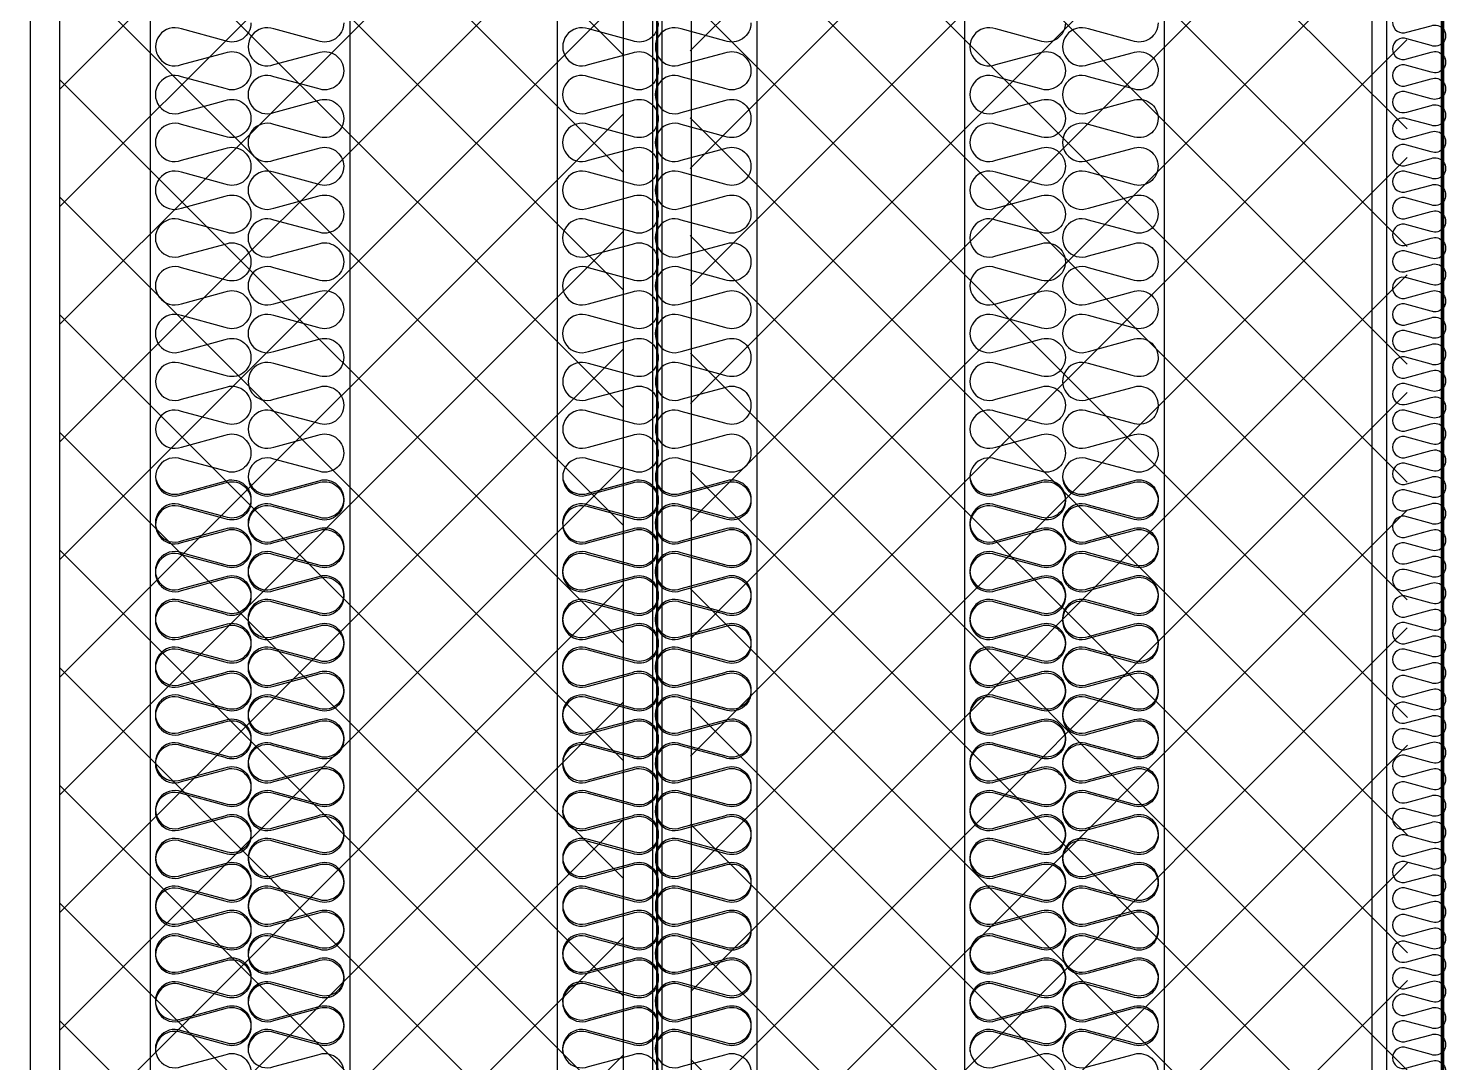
# Model space of a CAD drawing. Header units: millimetres. Extents: x 2911 to 32318, y 2586 to 23381.
# Drawn here: x 23446 to 24511, y 9945 to 10722 of the extents above; entities that cross this region are included whole.
import ezdxf

# ---------------------------------------------------------------- set-up
doc = ezdxf.new("R2010")
doc.units = ezdxf.units.MM
doc.layers.add('SMS', color=220, linetype='Continuous')

# ---------------------------------------------------------------- blocks, each defined once
blk = doc.blocks.new('2')
at = {"ltscale": 500}
h = blk.add_hatch(dxfattribs=at)
h.set_pattern_fill('ANSI37', color=251, scale=500)
h.set_pattern_definition([(45, (-5515.166, -3196.62), (-44.19417, 44.19417), []), (135, (-5515.166, -3196.62), (-44.19417, -44.19417), [])])
h.paths.add_polyline_path([(23944.1, 9414.2), (24482.7, 9414.2), (24481.1, 12269.9), (23942.5, 12269.9)])
h = blk.add_hatch(dxfattribs=at)
h.set_pattern_fill('ANSI37', color=251, scale=500)
h.set_pattern_definition([(45, (-5518.164, -3196.62), (-44.19417, 44.19417), []), (135, (-5518.164, -3196.62), (-44.19417, -44.19417), [])])
h.paths.add_polyline_path([(23892.9, 12247.2), (23469.5, 12247.2), (23469.5, 9414.2), (23892.9, 9414.2)])
at = {"color": 251, "ltscale": 500}
for p, q in [((23918.1, 12308.7), (23918.1, 9352.7)), ((23918.9, 12308.7), (23918.9, 9352.7)), ((23892.9, 12269.7), (23892.9, 9391.7)), ((23915, 12269.7), (23915, 9391.7)), ((23922.1, 12269.7), (23922.1, 9391.7)), ((23944.1, 12269.7), (23944.1, 9391.7)), ((23447.5, 12247.2), (23447.5, 9414.2)), ((23469.5, 12247.2), (23469.5, 9414.2)), ((24507.7, 12247.2), (24507.7, 9414.2))]:
    blk.add_line(p, q, dxfattribs=at)
at = {"color": 7}
for p, q in [((24466.5, 12311.7), (24466.5, 9391.7)), ((24508.5, 12311.7), (24508.5, 9311.7)), ((23537.5, 12269.9), (23537.5, 9391.7)), ((23687.5, 12269.9), (23687.5, 9391.7)), ((23843.5, 12269.9), (23843.5, 9391.7)), ((23993.5, 12269.9), (23993.5, 9391.7)), ((24149.5, 12269.9), (24149.5, 9391.7)), ((24299.5, 12269.9), (24299.5, 9391.7)), ((24455.5, 12269.9), (24455.5, 9391.7))]:
    blk.add_line(p, q, dxfattribs=at)
blk.add_line((24508.5, 12311.7), (24508.5, 9311.7))
at = {"ltscale": 500, "elevation": 0}
blk.add_lwpolyline([(21809.5, 12020.7), (24509.4, 12020.7), (24509.4, 9311.6), (21809.5, 9311.6)], close=True, dxfattribs=at)
at = {"layer": 'SMS', "color": 5}
for points in [[(24471.1, 10727, 0.524856), (24482, 10719.5), (24500.2, 10724.4, -1.449198), (24500.2, 10709.5), (24482, 10714.5, 0.524856), (24471.1, 10707, 0.524856), (24482, 10699.5), (24500.2, 10704.5, -1.449198), (24500.2, 10689.6), (24482, 10694.5, 0.524856), (24471.1, 10687.1, 0.524856), (24482, 10679.6), (24500.2, 10684.5, -1.449198), (24500.2, 10669.6), (24482, 10674.6, 0.524856), (24471.1, 10667.1, 0.524856), (24482, 10659.6), (24500.2, 10664.6, -1.449198), (24500.2, 10649.7), (24482, 10654.6, 0.524856), (24471.1, 10647.2, 0.524856), (24482, 10639.7), (24500.2, 10644.6, -1.449198), (24500.2, 10629.7), (24482, 10634.7, 0.524856), (24471.1, 10627.2, 0.524856), (24482, 10619.7), (24500.2, 10624.7, -1.449198), (24500.2, 10609.8), (24482, 10614.7, 0.524856), (24471.1, 10607.3, 0.524856), (24482, 10599.8), (24500.2, 10604.7, -1.449198), (24500.2, 10589.8), (24482, 10594.8, 0.524856), (24471.1, 10587.3, 0.524856), (24482, 10579.8), (24500.2, 10584.8, -1.449198), (24500.2, 10569.9), (24482, 10574.8, 0.524856), (24471.1, 10567.4, 0.524856), (24482, 10559.9), (24500.2, 10564.8, -1.449198), (24500.2, 10549.9), (24482, 10554.9, 0.524856), (24471.1, 10547.4, 0.524856), (24482, 10539.9), (24500.2, 10544.9, -1.449198), (24500.2, 10530), (24482, 10534.9, 0.524856), (24471.1, 10527.5, 0.524856), (24482, 10520), (24500.2, 10524.9, -1.449198), (24500.2, 10510), (24482, 10515, 0.524856), (24471.1, 10507.5, 0.417249), (24479.2, 10499.5)], [(23613.3, 10726.5, -0.524856), (23593.9, 10713.1), (23561, 10722, 1.449198), (23561, 10695.2), (23593.9, 10704.1, -0.524856), (23613.3, 10690.6, -0.524856), (23593.9, 10677.2), (23561, 10686.1, 1.449198), (23561, 10659.2), (23593.9, 10668.2, -0.524856), (23613.3, 10654.7, -0.524856), (23593.9, 10641.3), (23561, 10650.2, 1.449198), (23561, 10623.3), (23593.9, 10632.2, -0.524856), (23613.3, 10618.8, -0.524856), (23593.9, 10605.4), (23561, 10614.3, 1.449198), (23561, 10587.4), (23593.9, 10596.3, -0.524856), (23613.3, 10582.9, -0.524856), (23593.9, 10569.5), (23561, 10578.4, 1.449198), (23561, 10551.5), (23593.9, 10560.4, -0.524856), (23613.3, 10547, -0.524856), (23593.9, 10533.6), (23561, 10542.5, 1.449198), (23561, 10515.6), (23593.9, 10524.5, -0.524856), (23613.3, 10511.1, -0.524856), (23593.9, 10497.7), (23561, 10506.6, 1.449198), (23561, 10479.7), (23593.9, 10488.6, -0.524856), (23613.3, 10475.2, -0.524856), (23593.9, 10461.7), (23561, 10470.6, 1.449198), (23561, 10443.8), (23593.9, 10452.7, -0.524856), (23613.3, 10439.3, -0.524856), (23593.9, 10425.8), (23561, 10434.7, 1.449198), (23561, 10407.9), (23593.9, 10416.8, -0.524856), (23613.3, 10403.4, -0.524856), (23593.9, 10389.9), (23561, 10398.8, 1.449198), (23561, 10372), (23593.9, 10380.9, -0.524856), (23613.3, 10367.4, -0.524856), (23593.9, 10354), (23561, 10362.9, 1.449198), (23561, 10336.1), (23593.9, 10345, -0.524856), (23613.3, 10331.5, -0.524856), (23593.9, 10318.1), (23561, 10327, 1.449198), (23561, 10300.1), (23593.9, 10309.1, -0.524856), (23613.3, 10295.6, -0.524856), (23593.9, 10282.2), (23561, 10291.1, 1.449198), (23561, 10264.2), (23593.9, 10273.1, -0.524856), (23613.3, 10259.7, -0.524856), (23593.9, 10246.3), (23561, 10255.2, 1.449198), (23561, 10228.3), (23593.9, 10237.2, -0.524856), (23613.3, 10223.8, -0.524856), (23593.9, 10210.4), (23561, 10219.3, 1.449198), (23561, 10192.4), (23593.9, 10201.3, -0.524856), (23613.3, 10187.9, -0.524856), (23593.9, 10174.5), (23561, 10183.4, 1.449198), (23561, 10156.5), (23593.9, 10165.4, -0.524856), (23613.3, 10152, -0.524856), (23593.9, 10138.6), (23561, 10147.5, 1.449198), (23561, 10120.6), (23593.9, 10129.5, -0.524856), (23613.3, 10116.1, -0.524856), (23593.9, 10102.6), (23561, 10111.5, 1.449198), (23561, 10084.7), (23593.9, 10093.6, -0.524856), (23613.3, 10080.2, -0.524856), (23593.9, 10066.7), (23561, 10075.6, 1.449198), (23561, 10048.8), (23593.9, 10057.7, -0.524856), (23613.3, 10044.3, -0.524856), (23593.9, 10030.8), (23561, 10039.7, 1.449198), (23561, 10012.9), (23593.9, 10021.8, -0.524856), (23613.3, 10008.3, -0.524856), (23593.9, 9994.9), (23561, 10003.8, 0.440524), (23542.1, 9994.3, 0.440524)], [(23683, 10726.5, -0.524856), (23663.5, 10713.1), (23630.6, 10722, 1.449198), (23630.6, 10695.2), (23663.5, 10704.1, -0.524856), (23683, 10690.6, -0.524856), (23663.5, 10677.2), (23630.6, 10686.1, 1.449198), (23630.6, 10659.2), (23663.5, 10668.2, -0.524856), (23683, 10654.7, -0.524856), (23663.5, 10641.3), (23630.6, 10650.2, 1.449198), (23630.6, 10623.3), (23663.5, 10632.2, -0.524856), (23683, 10618.8, -0.524856), (23663.5, 10605.4), (23630.6, 10614.3, 1.449198), (23630.6, 10587.4), (23663.5, 10596.3, -0.524856), (23683, 10582.9, -0.524856), (23663.5, 10569.5), (23630.6, 10578.4, 1.449198), (23630.6, 10551.5), (23663.5, 10560.4, -0.524856), (23683, 10547, -0.524856), (23663.5, 10533.6), (23630.6, 10542.5, 1.449198), (23630.6, 10515.6), (23663.5, 10524.5, -0.524856), (23683, 10511.1, -0.524856), (23663.5, 10497.7), (23630.6, 10506.6, 1.449198), (23630.6, 10479.7), (23663.5, 10488.6, -0.524856), (23683, 10475.2, -0.524856), (23663.5, 10461.7), (23630.6, 10470.6, 1.449198), (23630.6, 10443.8), (23663.5, 10452.7, -0.524856), (23683, 10439.3, -0.524856), (23663.5, 10425.8), (23630.6, 10434.7, 1.449198), (23630.6, 10407.9), (23663.5, 10416.8, -0.524856), (23683, 10403.4, -0.524856), (23663.5, 10389.9), (23630.6, 10398.8, 1.449198), (23630.6, 10372), (23663.5, 10380.9, -0.524856), (23683, 10367.4, -0.524856), (23663.5, 10354), (23630.6, 10362.9, 1.449198), (23630.6, 10336.1), (23663.5, 10345, -0.524856), (23683, 10331.5, -0.524856), (23663.5, 10318.1), (23630.6, 10327, 1.449198), (23630.6, 10300.1), (23663.5, 10309.1, -0.524856), (23683, 10295.6, -0.524856), (23663.5, 10282.2), (23630.6, 10291.1, 1.449198), (23630.6, 10264.2), (23663.5, 10273.1, -0.524856), (23683, 10259.7, -0.524856), (23663.5, 10246.3), (23630.6, 10255.2, 1.449198), (23630.6, 10228.3), (23663.5, 10237.2, -0.524856), (23683, 10223.8, -0.524856), (23663.5, 10210.4), (23630.6, 10219.3, 1.449198), (23630.6, 10192.4), (23663.5, 10201.3, -0.524856), (23683, 10187.9, -0.524856), (23663.5, 10174.5), (23630.6, 10183.4, 1.449198), (23630.6, 10156.5), (23663.5, 10165.4, -0.524856), (23683, 10152, -0.524856), (23663.5, 10138.6), (23630.6, 10147.5, 1.449198), (23630.6, 10120.6), (23663.5, 10129.5, -0.524856), (23683, 10116.1, -0.524856), (23663.5, 10102.6), (23630.6, 10111.5, 1.449198), (23630.6, 10084.7), (23663.5, 10093.6, -0.524856), (23683, 10080.2, -0.524856), (23663.5, 10066.7), (23630.6, 10075.6, 1.449198), (23630.6, 10048.8), (23663.5, 10057.7, -0.524856), (23683, 10044.3, -0.524856), (23663.5, 10030.8), (23630.6, 10039.7, 1.449198), (23630.6, 10012.9), (23663.5, 10021.8, -0.524856), (23683, 10008.3, -0.524856), (23663.5, 9994.9), (23630.6, 10003.8, 0.440524), (23611.7, 9994.3, 0.440524)], [(23919.3, 10726.5, -0.524856), (23899.9, 10713.1), (23867, 10722, 1.449198), (23867, 10695.2), (23899.9, 10704.1, -0.524856), (23919.3, 10690.6, -0.524856), (23899.9, 10677.2), (23867, 10686.1, 1.449198), (23867, 10659.2), (23899.9, 10668.2, -0.524856), (23919.3, 10654.7, -0.524856), (23899.9, 10641.3), (23867, 10650.2, 1.449198), (23867, 10623.3), (23899.9, 10632.2, -0.524856), (23919.3, 10618.8, -0.524856), (23899.9, 10605.4), (23867, 10614.3, 1.449198), (23867, 10587.4), (23899.9, 10596.3, -0.524856), (23919.3, 10582.9, -0.524856), (23899.9, 10569.5), (23867, 10578.4, 1.449198), (23867, 10551.5), (23899.9, 10560.4, -0.524856), (23919.3, 10547, -0.524856), (23899.9, 10533.6), (23867, 10542.5, 1.449198), (23867, 10515.6), (23899.9, 10524.5, -0.524856), (23919.3, 10511.1, -0.524856), (23899.9, 10497.7), (23867, 10506.6, 1.449198), (23867, 10479.7), (23899.9, 10488.6, -0.524856), (23919.3, 10475.2, -0.524856), (23899.9, 10461.7), (23867, 10470.6, 1.449198), (23867, 10443.8), (23899.9, 10452.7, -0.524856), (23919.3, 10439.3, -0.524856), (23899.9, 10425.8), (23867, 10434.7, 1.449198), (23867, 10407.9), (23899.9, 10416.8, -0.524856), (23919.3, 10403.4, -0.524856), (23899.9, 10389.9), (23867, 10398.8, 1.449198), (23867, 10372), (23899.9, 10380.9, -0.524856), (23919.3, 10367.4, -0.524856), (23899.9, 10354), (23867, 10362.9, 1.449198), (23867, 10336.1), (23899.9, 10345, -0.524856), (23919.3, 10331.5, -0.524856), (23899.9, 10318.1), (23867, 10327, 1.449198), (23867, 10300.1), (23899.9, 10309.1, -0.524856), (23919.3, 10295.6, -0.524856), (23899.9, 10282.2), (23867, 10291.1, 1.449198), (23867, 10264.2), (23899.9, 10273.1, -0.524856), (23919.3, 10259.7, -0.524856), (23899.9, 10246.3), (23867, 10255.2, 1.449198), (23867, 10228.3), (23899.9, 10237.2, -0.524856), (23919.3, 10223.8, -0.524856), (23899.9, 10210.4), (23867, 10219.3, 1.449198), (23867, 10192.4), (23899.9, 10201.3, -0.524856), (23919.3, 10187.9, -0.524856), (23899.9, 10174.5), (23867, 10183.4, 1.449198), (23867, 10156.5), (23899.9, 10165.4, -0.524856), (23919.3, 10152, -0.524856), (23899.9, 10138.6), (23867, 10147.5, 1.449198), (23867, 10120.6), (23899.9, 10129.5, -0.524856), (23919.3, 10116.1, -0.524856), (23899.9, 10102.6), (23867, 10111.5, 1.449198), (23867, 10084.7), (23899.9, 10093.6, -0.524856), (23919.3, 10080.2, -0.524856), (23899.9, 10066.7), (23867, 10075.6, 1.449198), (23867, 10048.8), (23899.9, 10057.7, -0.524856), (23919.3, 10044.3, -0.524856), (23899.9, 10030.8), (23867, 10039.7, 1.449198), (23867, 10012.9), (23899.9, 10021.8, -0.524856), (23919.3, 10008.3, -0.524856), (23899.9, 9994.9), (23867, 10003.8, 0.440524), (23848.1, 9994.3, 0.440524)], [(23989, 10726.5, -0.524856), (23969.5, 10713.1), (23936.6, 10722, 1.449198), (23936.6, 10695.2), (23969.5, 10704.1, -0.524856), (23989, 10690.6, -0.524856), (23969.5, 10677.2), (23936.6, 10686.1, 1.449198), (23936.6, 10659.2), (23969.5, 10668.2, -0.524856), (23989, 10654.7, -0.524856), (23969.5, 10641.3), (23936.6, 10650.2, 1.449198), (23936.6, 10623.3), (23969.5, 10632.2, -0.524856), (23989, 10618.8, -0.524856), (23969.5, 10605.4), (23936.6, 10614.3, 1.449198), (23936.6, 10587.4), (23969.5, 10596.3, -0.524856), (23989, 10582.9, -0.524856), (23969.5, 10569.5), (23936.6, 10578.4, 1.449198), (23936.6, 10551.5), (23969.5, 10560.4, -0.524856), (23989, 10547, -0.524856), (23969.5, 10533.6), (23936.6, 10542.5, 1.449198), (23936.6, 10515.6), (23969.5, 10524.5, -0.524856), (23989, 10511.1, -0.524856), (23969.5, 10497.7), (23936.6, 10506.6, 1.449198), (23936.6, 10479.7), (23969.5, 10488.6, -0.524856), (23989, 10475.2, -0.524856), (23969.5, 10461.7), (23936.6, 10470.6, 1.449198), (23936.6, 10443.8), (23969.5, 10452.7, -0.524856), (23989, 10439.3, -0.524856), (23969.5, 10425.8), (23936.6, 10434.7, 1.449198), (23936.6, 10407.9), (23969.5, 10416.8, -0.524856), (23989, 10403.4, -0.524856), (23969.5, 10389.9), (23936.6, 10398.8, 1.449198), (23936.6, 10372), (23969.5, 10380.9, -0.524856), (23989, 10367.4, -0.524856), (23969.5, 10354), (23936.6, 10362.9, 1.449198), (23936.6, 10336.1), (23969.5, 10345, -0.524856), (23989, 10331.5, -0.524856), (23969.5, 10318.1), (23936.6, 10327, 1.449198), (23936.6, 10300.1), (23969.5, 10309.1, -0.524856), (23989, 10295.6, -0.524856), (23969.5, 10282.2), (23936.6, 10291.1, 1.449198), (23936.6, 10264.2), (23969.5, 10273.1, -0.524856), (23989, 10259.7, -0.524856), (23969.5, 10246.3), (23936.6, 10255.2, 1.449198), (23936.6, 10228.3), (23969.5, 10237.2, -0.524856), (23989, 10223.8, -0.524856), (23969.5, 10210.4), (23936.6, 10219.3, 1.449198), (23936.6, 10192.4), (23969.5, 10201.3, -0.524856), (23989, 10187.9, -0.524856), (23969.5, 10174.5), (23936.6, 10183.4, 1.449198), (23936.6, 10156.5), (23969.5, 10165.4, -0.524856), (23989, 10152, -0.524856), (23969.5, 10138.6), (23936.6, 10147.5, 1.449198), (23936.6, 10120.6), (23969.5, 10129.5, -0.524856), (23989, 10116.1, -0.524856), (23969.5, 10102.6), (23936.6, 10111.5, 1.449198), (23936.6, 10084.7), (23969.5, 10093.6, -0.524856), (23989, 10080.2, -0.524856), (23969.5, 10066.7), (23936.6, 10075.6, 1.449198), (23936.6, 10048.8), (23969.5, 10057.7, -0.524856), (23989, 10044.3, -0.524856), (23969.5, 10030.8), (23936.6, 10039.7, 1.449198), (23936.6, 10012.9), (23969.5, 10021.8, -0.524856), (23989, 10008.3, -0.524856), (23969.5, 9994.9), (23936.6, 10003.8, 0.440524), (23917.7, 9994.3, 0.440524)], [(24225.3, 10726.5, -0.524856), (24205.9, 10713.1), (24173, 10722, 1.449198), (24173, 10695.2), (24205.9, 10704.1, -0.524856), (24225.3, 10690.6, -0.524856), (24205.9, 10677.2), (24173, 10686.1, 1.449198), (24173, 10659.2), (24205.9, 10668.2, -0.524856), (24225.3, 10654.7, -0.524856), (24205.9, 10641.3), (24173, 10650.2, 1.449198), (24173, 10623.3), (24205.9, 10632.2, -0.524856), (24225.3, 10618.8, -0.524856), (24205.9, 10605.4), (24173, 10614.3, 1.449198), (24173, 10587.4), (24205.9, 10596.3, -0.524856), (24225.3, 10582.9, -0.524856), (24205.9, 10569.5), (24173, 10578.4, 1.449198), (24173, 10551.5), (24205.9, 10560.4, -0.524856), (24225.3, 10547, -0.524856), (24205.9, 10533.6), (24173, 10542.5, 1.449198), (24173, 10515.6), (24205.9, 10524.5, -0.524856), (24225.3, 10511.1, -0.524856), (24205.9, 10497.7), (24173, 10506.6, 1.449198), (24173, 10479.7), (24205.9, 10488.6, -0.524856), (24225.3, 10475.2, -0.524856), (24205.9, 10461.7), (24173, 10470.6, 1.449198), (24173, 10443.8), (24205.9, 10452.7, -0.524856), (24225.3, 10439.3, -0.524856), (24205.9, 10425.8), (24173, 10434.7, 1.449198), (24173, 10407.9), (24205.9, 10416.8, -0.524856), (24225.3, 10403.4, -0.524856), (24205.9, 10389.9), (24173, 10398.8, 1.449198), (24173, 10372), (24205.9, 10380.9, -0.524856), (24225.3, 10367.4, -0.524856), (24205.9, 10354), (24173, 10362.9, 1.449198), (24173, 10336.1), (24205.9, 10345, -0.524856), (24225.3, 10331.5, -0.524856), (24205.9, 10318.1), (24173, 10327, 1.449198), (24173, 10300.1), (24205.9, 10309.1, -0.524856), (24225.3, 10295.6, -0.524856), (24205.9, 10282.2), (24173, 10291.1, 1.449198), (24173, 10264.2), (24205.9, 10273.1, -0.524856), (24225.3, 10259.7, -0.524856), (24205.9, 10246.3), (24173, 10255.2, 1.449198), (24173, 10228.3), (24205.9, 10237.2, -0.524856), (24225.3, 10223.8, -0.524856), (24205.9, 10210.4), (24173, 10219.3, 1.449198), (24173, 10192.4), (24205.9, 10201.3, -0.524856), (24225.3, 10187.9, -0.524856), (24205.9, 10174.5), (24173, 10183.4, 1.449198), (24173, 10156.5), (24205.9, 10165.4, -0.524856), (24225.3, 10152, -0.524856), (24205.9, 10138.6), (24173, 10147.5, 1.449198), (24173, 10120.6), (24205.9, 10129.5, -0.524856), (24225.3, 10116.1, -0.524856), (24205.9, 10102.6), (24173, 10111.5, 1.449198), (24173, 10084.7), (24205.9, 10093.6, -0.524856), (24225.3, 10080.2, -0.524856), (24205.9, 10066.7), (24173, 10075.6, 1.449198), (24173, 10048.8), (24205.9, 10057.7, -0.524856), (24225.3, 10044.3, -0.524856), (24205.9, 10030.8), (24173, 10039.7, 1.449198), (24173, 10012.9), (24205.9, 10021.8, -0.524856), (24225.3, 10008.3, -0.524856), (24205.9, 9994.9), (24173, 10003.8, 0.440524), (24154.1, 9994.3, 0.440524)], [(24295, 10726.5, -0.524856), (24275.5, 10713.1), (24242.6, 10722, 1.449198), (24242.6, 10695.2), (24275.5, 10704.1, -0.524856), (24295, 10690.6, -0.524856), (24275.5, 10677.2), (24242.6, 10686.1, 1.449198), (24242.6, 10659.2), (24275.5, 10668.2, -0.524856), (24295, 10654.7, -0.524856), (24275.5, 10641.3), (24242.6, 10650.2, 1.449198), (24242.6, 10623.3), (24275.5, 10632.2, -0.524856), (24295, 10618.8, -0.524856), (24275.5, 10605.4), (24242.6, 10614.3, 1.449198), (24242.6, 10587.4), (24275.5, 10596.3, -0.524856), (24295, 10582.9, -0.524856), (24275.5, 10569.5), (24242.6, 10578.4, 1.449198), (24242.6, 10551.5), (24275.5, 10560.4, -0.524856), (24295, 10547, -0.524856), (24275.5, 10533.6), (24242.6, 10542.5, 1.449198), (24242.6, 10515.6), (24275.5, 10524.5, -0.524856), (24295, 10511.1, -0.524856), (24275.5, 10497.7), (24242.6, 10506.6, 1.449198), (24242.6, 10479.7), (24275.5, 10488.6, -0.524856), (24295, 10475.2, -0.524856), (24275.5, 10461.7), (24242.6, 10470.6, 1.449198), (24242.6, 10443.8), (24275.5, 10452.7, -0.524856), (24295, 10439.3, -0.524856), (24275.5, 10425.8), (24242.6, 10434.7, 1.449198), (24242.6, 10407.9), (24275.5, 10416.8, -0.524856), (24295, 10403.4, -0.524856), (24275.5, 10389.9), (24242.6, 10398.8, 1.449198), (24242.6, 10372), (24275.5, 10380.9, -0.524856), (24295, 10367.4, -0.524856), (24275.5, 10354), (24242.6, 10362.9, 1.449198), (24242.6, 10336.1), (24275.5, 10345, -0.524856), (24295, 10331.5, -0.524856), (24275.5, 10318.1), (24242.6, 10327, 1.449198), (24242.6, 10300.1), (24275.5, 10309.1, -0.524856), (24295, 10295.6, -0.524856), (24275.5, 10282.2), (24242.6, 10291.1, 1.449198), (24242.6, 10264.2), (24275.5, 10273.1, -0.524856), (24295, 10259.7, -0.524856), (24275.5, 10246.3), (24242.6, 10255.2, 1.449198), (24242.6, 10228.3), (24275.5, 10237.2, -0.524856), (24295, 10223.8, -0.524856), (24275.5, 10210.4), (24242.6, 10219.3, 1.449198), (24242.6, 10192.4), (24275.5, 10201.3, -0.524856), (24295, 10187.9, -0.524856), (24275.5, 10174.5), (24242.6, 10183.4, 1.449198), (24242.6, 10156.5), (24275.5, 10165.4, -0.524856), (24295, 10152, -0.524856), (24275.5, 10138.6), (24242.6, 10147.5, 1.449198), (24242.6, 10120.6), (24275.5, 10129.5, -0.524856), (24295, 10116.1, -0.524856), (24275.5, 10102.6), (24242.6, 10111.5, 1.449198), (24242.6, 10084.7), (24275.5, 10093.6, -0.524856), (24295, 10080.2, -0.524856), (24275.5, 10066.7), (24242.6, 10075.6, 1.449198), (24242.6, 10048.8), (24275.5, 10057.7, -0.524856), (24295, 10044.3, -0.524856), (24275.5, 10030.8), (24242.6, 10039.7, 1.449198), (24242.6, 10012.9), (24275.5, 10021.8, -0.524856), (24295, 10008.3, -0.524856), (24275.5, 9994.9), (24242.6, 10003.8, 0.440524), (24223.7, 9994.3, 0.440524)], [(24510.8, 10515.5, -0.446849), (24500.2, 10510), (24482, 10515, 0.524856), (24471.1, 10507.5, 0.524856), (24482, 10500), (24500.2, 10505, -1.449198), (24500.2, 10490.1), (24482, 10495, 0.524856), (24471.1, 10487.6, 0.524856), (24482, 10480.1), (24500.2, 10485, -1.449198), (24500.2, 10470.1), (24482, 10475.1, 0.524856), (24471.1, 10467.6, 0.524856), (24482, 10460.1), (24500.2, 10465.1, -1.449198), (24500.2, 10450.2), (24482, 10455.1, 0.524856), (24471.1, 10447.7, 0.524856), (24482, 10440.2), (24500.2, 10445.1, -1.449198), (24500.2, 10430.2), (24482, 10435.2, 0.524856), (24471.1, 10427.7, 0.524856), (24482, 10420.2), (24500.2, 10425.2, -1.449198), (24500.2, 10410.3), (24482, 10415.2, 0.524856), (24471.1, 10407.8, 0.524856), (24482, 10400.3), (24500.2, 10405.2, -1.449198), (24500.2, 10390.3), (24482, 10395.3, 0.524856), (24471.1, 10387.8, 0.524856), (24482, 10380.3), (24500.2, 10385.3, -1.449198), (24500.2, 10370.4), (24482, 10375.3, 0.524856), (24471.1, 10367.9, 0.524856), (24482, 10360.4), (24500.2, 10365.3, -1.449198), (24500.2, 10350.4), (24482, 10355.4, 0.524856), (24471.1, 10347.9, 0.524856), (24482, 10340.4), (24500.2, 10345.4, -1.449198), (24500.2, 10330.5), (24482, 10335.4, 0.524856), (24471.1, 10328, 0.524856), (24482, 10320.5), (24500.2, 10325.4, -1.449198), (24500.2, 10310.5), (24482, 10315.5, 0.524856), (24471.1, 10308, 0.524856), (24482, 10300.5), (24500.2, 10305.5, -1.449198), (24500.2, 10290.6), (24482, 10295.5, 0.524856), (24471.1, 10288.1, 0.524856), (24482, 10280.6), (24500.2, 10285.5, -1.449198), (24500.2, 10270.6), (24482, 10275.6, 0.524856), (24471.1, 10268.1, 0.524856), (24482, 10260.6), (24500.2, 10265.6, -1.449198), (24500.2, 10250.7), (24482, 10255.6, 0.524856), (24471.1, 10248.2, 0.524856), (24482, 10240.7), (24500.2, 10245.6, -1.449198), (24500.2, 10230.7), (24482, 10235.7, 0.524856), (24471.1, 10228.2, 0.524856), (24482, 10220.7), (24500.2, 10225.7, -1.449198), (24500.2, 10210.8), (24482, 10215.7, 0.524856), (24471.1, 10208.3, 0.524856), (24482, 10200.8), (24500.2, 10205.7, -1.449198), (24500.2, 10190.8), (24482, 10195.8, 0.524856), (24471.1, 10188.3, 0.524856), (24482, 10180.8), (24500.2, 10185.8, -1.449198), (24500.2, 10170.9), (24482, 10175.8, 0.524856), (24471.1, 10168.4, 0.524856), (24482, 10160.9), (24500.2, 10165.8, -1.449198), (24500.2, 10150.9), (24482, 10155.9, 0.524856), (24471.1, 10148.4, 0.524856), (24482, 10140.9), (24500.2, 10145.9, -1.449198), (24500.2, 10131), (24482, 10135.9, 0.524856), (24471.1, 10128.5, 0.524856), (24482, 10121), (24500.2, 10125.9, -1.449198), (24500.2, 10111), (24482, 10116, 0.524856), (24471.1, 10108.5, 0.524856), (24482, 10101), (24500.2, 10106, -1.449198), (24500.2, 10091.1), (24482, 10096, 0.524856), (24471.1, 10088.6, 0.524856), (24482, 10081.1), (24500.2, 10086, -1.449198), (24500.2, 10071.1), (24482, 10076.1, 0.524856), (24471.1, 10068.6, 0.524856), (24482, 10061.1), (24500.2, 10066.1, -1.449198), (24500.2, 10051.2), (24482, 10056.1, 0.524856), (24471.1, 10048.7, 0.524856), (24482, 10041.2), (24500.2, 10046.1, -1.449198), (24500.2, 10031.2), (24482, 10036.2, 0.524856), (24471.1, 10028.7, 0.524856), (24482, 10021.2), (24500.2, 10026.2, -1.449198), (24500.2, 10011.3), (24482, 10016.2, 0.524856), (24471.1, 10008.8, 0.524856), (24482, 10001.3), (24500.2, 10006.2, -1.449198), (24500.2, 9991.3), (24482, 9996.3, 0.524856), (24471.1, 9988.8, 0.524856), (24482, 9981.3), (24500.2, 9986.3, -1.449198), (24500.2, 9971.4), (24482, 9976.3, 0.524856), (24471.1, 9968.9, 0.524856), (24482, 9961.4), (24500.2, 9966.3, -1.449198), (24500.2, 9951.4), (24482, 9956.4, 0.524856), (24471.1, 9948.9, 0.524856), (24482, 9941.4), (24500.2, 9946.4, -1.449198), (24500.2, 9931.5)], [(23542, 10383.2, 0.446849), (23561, 10373.3), (23593.9, 10382.3, -0.524856), (23613.3, 10368.8, -0.524856), (23593.9, 10355.4), (23561, 10364.3, 1.449198), (23561, 10337.4), (23593.9, 10346.3, -0.524856), (23613.3, 10332.9, -0.524856), (23593.9, 10319.5), (23561, 10328.4, 1.449198), (23561, 10301.5), (23593.9, 10310.4, -0.524856), (23613.3, 10297, -0.524856), (23593.9, 10283.6), (23561, 10292.5, 1.449198), (23561, 10265.6), (23593.9, 10274.5, -0.524856), (23613.3, 10261.1, -0.524856), (23593.9, 10247.7), (23561, 10256.6, 1.449198), (23561, 10229.7), (23593.9, 10238.6, -0.524856), (23613.3, 10225.2, -0.524856), (23593.9, 10211.8), (23561, 10220.7, 1.449198), (23561, 10193.8), (23593.9, 10202.7, -0.524856), (23613.3, 10189.3, -0.524856), (23593.9, 10175.8), (23561, 10184.7, 1.449198), (23561, 10157.9), (23593.9, 10166.8, -0.524856), (23613.3, 10153.4, -0.524856), (23593.9, 10139.9), (23561, 10148.8, 1.449198), (23561, 10122), (23593.9, 10130.9, -0.524856), (23613.3, 10117.5, -0.524856), (23593.9, 10104), (23561, 10112.9, 1.449198), (23561, 10086.1), (23593.9, 10095, -0.524856), (23613.3, 10081.5, -0.524856), (23593.9, 10068.1), (23561, 10077, 1.449198), (23561, 10050.2), (23593.9, 10059.1, -0.524856), (23613.3, 10045.6, -0.524856), (23593.9, 10032.2), (23561, 10041.1, 1.449198), (23561, 10014.2), (23593.9, 10023.2, -0.524856), (23613.3, 10009.7, -0.524856), (23593.9, 9996.3), (23561, 10005.2, 1.449198), (23561, 9978.3), (23593.9, 9987.2, -0.524856), (23613.3, 9973.8, -0.524856), (23593.9, 9960.4), (23561, 9969.3, 1.449198), (23561, 9942.4), (23593.9, 9951.3, -0.524856), (23613.3, 9937.9, -0.524856)], [(23611.6, 10383.2, 0.446849), (23630.6, 10373.3), (23663.5, 10382.3, -0.524856), (23683, 10368.8, -0.524856), (23663.5, 10355.4), (23630.6, 10364.3, 1.449198), (23630.6, 10337.4), (23663.5, 10346.3, -0.524856), (23683, 10332.9, -0.524856), (23663.5, 10319.5), (23630.6, 10328.4, 1.449198), (23630.6, 10301.5), (23663.5, 10310.4, -0.524856), (23683, 10297, -0.524856), (23663.5, 10283.6), (23630.6, 10292.5, 1.449198), (23630.6, 10265.6), (23663.5, 10274.5, -0.524856), (23683, 10261.1, -0.524856), (23663.5, 10247.7), (23630.6, 10256.6, 1.449198), (23630.6, 10229.7), (23663.5, 10238.6, -0.524856), (23683, 10225.2, -0.524856), (23663.5, 10211.8), (23630.6, 10220.7, 1.449198), (23630.6, 10193.8), (23663.5, 10202.7, -0.524856), (23683, 10189.3, -0.524856), (23663.5, 10175.8), (23630.6, 10184.7, 1.449198), (23630.6, 10157.9), (23663.5, 10166.8, -0.524856), (23683, 10153.4, -0.524856), (23663.5, 10139.9), (23630.6, 10148.8, 1.449198), (23630.6, 10122), (23663.5, 10130.9, -0.524856), (23683, 10117.5, -0.524856), (23663.5, 10104), (23630.6, 10112.9, 1.449198), (23630.6, 10086.1), (23663.5, 10095, -0.524856), (23683, 10081.5, -0.524856), (23663.5, 10068.1), (23630.6, 10077, 1.449198), (23630.6, 10050.2), (23663.5, 10059.1, -0.524856), (23683, 10045.6, -0.524856), (23663.5, 10032.2), (23630.6, 10041.1, 1.449198), (23630.6, 10014.2), (23663.5, 10023.2, -0.524856), (23683, 10009.7, -0.524856), (23663.5, 9996.3), (23630.6, 10005.2, 1.449198), (23630.6, 9978.3), (23663.5, 9987.2, -0.524856), (23683, 9973.8, -0.524856), (23663.5, 9960.4), (23630.6, 9969.3, 1.449198), (23630.6, 9942.4), (23663.5, 9951.3, -0.524856), (23683, 9937.9, -0.524856)], [(23848, 10383.2, 0.446849), (23867, 10373.3), (23899.9, 10382.3, -0.524856), (23919.3, 10368.8, -0.524856), (23899.9, 10355.4), (23867, 10364.3, 1.449198), (23867, 10337.4), (23899.9, 10346.3, -0.524856), (23919.3, 10332.9, -0.524856), (23899.9, 10319.5), (23867, 10328.4, 1.449198), (23867, 10301.5), (23899.9, 10310.4, -0.524856), (23919.3, 10297, -0.524856), (23899.9, 10283.6), (23867, 10292.5, 1.449198), (23867, 10265.6), (23899.9, 10274.5, -0.524856), (23919.3, 10261.1, -0.524856), (23899.9, 10247.7), (23867, 10256.6, 1.449198), (23867, 10229.7), (23899.9, 10238.6, -0.524856), (23919.3, 10225.2, -0.524856), (23899.9, 10211.8), (23867, 10220.7, 1.449198), (23867, 10193.8), (23899.9, 10202.7, -0.524856), (23919.3, 10189.3, -0.524856), (23899.9, 10175.8), (23867, 10184.7, 1.449198), (23867, 10157.9), (23899.9, 10166.8, -0.524856), (23919.3, 10153.4, -0.524856), (23899.9, 10139.9), (23867, 10148.8, 1.449198), (23867, 10122), (23899.9, 10130.9, -0.524856), (23919.3, 10117.5, -0.524856), (23899.9, 10104), (23867, 10112.9, 1.449198), (23867, 10086.1), (23899.9, 10095, -0.524856), (23919.3, 10081.5, -0.524856), (23899.9, 10068.1), (23867, 10077, 1.449198), (23867, 10050.2), (23899.9, 10059.1, -0.524856), (23919.3, 10045.6, -0.524856), (23899.9, 10032.2), (23867, 10041.1, 1.449198), (23867, 10014.2), (23899.9, 10023.2, -0.524856), (23919.3, 10009.7, -0.524856), (23899.9, 9996.3), (23867, 10005.2, 1.449198), (23867, 9978.3), (23899.9, 9987.2, -0.524856), (23919.3, 9973.8, -0.524856), (23899.9, 9960.4), (23867, 9969.3, 1.449198), (23867, 9942.4), (23899.9, 9951.3, -0.524856), (23919.3, 9937.9, -0.524856)], [(23917.6, 10383.2, 0.446849), (23936.6, 10373.3), (23969.5, 10382.3, -0.524856), (23989, 10368.8, -0.524856), (23969.5, 10355.4), (23936.6, 10364.3, 1.449198), (23936.6, 10337.4), (23969.5, 10346.3, -0.524856), (23989, 10332.9, -0.524856), (23969.5, 10319.5), (23936.6, 10328.4, 1.449198), (23936.6, 10301.5), (23969.5, 10310.4, -0.524856), (23989, 10297, -0.524856), (23969.5, 10283.6), (23936.6, 10292.5, 1.449198), (23936.6, 10265.6), (23969.5, 10274.5, -0.524856), (23989, 10261.1, -0.524856), (23969.5, 10247.7), (23936.6, 10256.6, 1.449198), (23936.6, 10229.7), (23969.5, 10238.6, -0.524856), (23989, 10225.2, -0.524856), (23969.5, 10211.8), (23936.6, 10220.7, 1.449198), (23936.6, 10193.8), (23969.5, 10202.7, -0.524856), (23989, 10189.3, -0.524856), (23969.5, 10175.8), (23936.6, 10184.7, 1.449198), (23936.6, 10157.9), (23969.5, 10166.8, -0.524856), (23989, 10153.4, -0.524856), (23969.5, 10139.9), (23936.6, 10148.8, 1.449198), (23936.6, 10122), (23969.5, 10130.9, -0.524856), (23989, 10117.5, -0.524856), (23969.5, 10104), (23936.6, 10112.9, 1.449198), (23936.6, 10086.1), (23969.5, 10095, -0.524856), (23989, 10081.5, -0.524856), (23969.5, 10068.1), (23936.6, 10077, 1.449198), (23936.6, 10050.2), (23969.5, 10059.1, -0.524856), (23989, 10045.6, -0.524856), (23969.5, 10032.2), (23936.6, 10041.1, 1.449198), (23936.6, 10014.2), (23969.5, 10023.2, -0.524856), (23989, 10009.7, -0.524856), (23969.5, 9996.3), (23936.6, 10005.2, 1.449198), (23936.6, 9978.3), (23969.5, 9987.2, -0.524856), (23989, 9973.8, -0.524856), (23969.5, 9960.4), (23936.6, 9969.3, 1.449198), (23936.6, 9942.4), (23969.5, 9951.3, -0.524856), (23989, 9937.9, -0.524856)], [(24154, 10383.2, 0.446849), (24173, 10373.3), (24205.9, 10382.3, -0.524856), (24225.3, 10368.8, -0.524856), (24205.9, 10355.4), (24173, 10364.3, 1.449198), (24173, 10337.4), (24205.9, 10346.3, -0.524856), (24225.3, 10332.9, -0.524856), (24205.9, 10319.5), (24173, 10328.4, 1.449198), (24173, 10301.5), (24205.9, 10310.4, -0.524856), (24225.3, 10297, -0.524856), (24205.9, 10283.6), (24173, 10292.5, 1.449198), (24173, 10265.6), (24205.9, 10274.5, -0.524856), (24225.3, 10261.1, -0.524856), (24205.9, 10247.7), (24173, 10256.6, 1.449198), (24173, 10229.7), (24205.9, 10238.6, -0.524856), (24225.3, 10225.2, -0.524856), (24205.9, 10211.8), (24173, 10220.7, 1.449198), (24173, 10193.8), (24205.9, 10202.7, -0.524856), (24225.3, 10189.3, -0.524856), (24205.9, 10175.8), (24173, 10184.7, 1.449198), (24173, 10157.9), (24205.9, 10166.8, -0.524856), (24225.3, 10153.4, -0.524856), (24205.9, 10139.9), (24173, 10148.8, 1.449198), (24173, 10122), (24205.9, 10130.9, -0.524856), (24225.3, 10117.5, -0.524856), (24205.9, 10104), (24173, 10112.9, 1.449198), (24173, 10086.1), (24205.9, 10095, -0.524856), (24225.3, 10081.5, -0.524856), (24205.9, 10068.1), (24173, 10077, 1.449198), (24173, 10050.2), (24205.9, 10059.1, -0.524856), (24225.3, 10045.6, -0.524856), (24205.9, 10032.2), (24173, 10041.1, 1.449198), (24173, 10014.2), (24205.9, 10023.2, -0.524856), (24225.3, 10009.7, -0.524856), (24205.9, 9996.3), (24173, 10005.2, 1.449198), (24173, 9978.3), (24205.9, 9987.2, -0.524856), (24225.3, 9973.8, -0.524856), (24205.9, 9960.4), (24173, 9969.3, 1.449198), (24173, 9942.4), (24205.9, 9951.3, -0.524856), (24225.3, 9937.9, -0.524856)], [(24223.6, 10383.2, 0.446849), (24242.6, 10373.3), (24275.5, 10382.3, -0.524856), (24295, 10368.8, -0.524856), (24275.5, 10355.4), (24242.6, 10364.3, 1.449198), (24242.6, 10337.4), (24275.5, 10346.3, -0.524856), (24295, 10332.9, -0.524856), (24275.5, 10319.5), (24242.6, 10328.4, 1.449198), (24242.6, 10301.5), (24275.5, 10310.4, -0.524856), (24295, 10297, -0.524856), (24275.5, 10283.6), (24242.6, 10292.5, 1.449198), (24242.6, 10265.6), (24275.5, 10274.5, -0.524856), (24295, 10261.1, -0.524856), (24275.5, 10247.7), (24242.6, 10256.6, 1.449198), (24242.6, 10229.7), (24275.5, 10238.6, -0.524856), (24295, 10225.2, -0.524856), (24275.5, 10211.8), (24242.6, 10220.7, 1.449198), (24242.6, 10193.8), (24275.5, 10202.7, -0.524856), (24295, 10189.3, -0.524856), (24275.5, 10175.8), (24242.6, 10184.7, 1.449198), (24242.6, 10157.9), (24275.5, 10166.8, -0.524856), (24295, 10153.4, -0.524856), (24275.5, 10139.9), (24242.6, 10148.8, 1.449198), (24242.6, 10122), (24275.5, 10130.9, -0.524856), (24295, 10117.5, -0.524856), (24275.5, 10104), (24242.6, 10112.9, 1.449198), (24242.6, 10086.1), (24275.5, 10095, -0.524856), (24295, 10081.5, -0.524856), (24275.5, 10068.1), (24242.6, 10077, 1.449198), (24242.6, 10050.2), (24275.5, 10059.1, -0.524856), (24295, 10045.6, -0.524856), (24275.5, 10032.2), (24242.6, 10041.1, 1.449198), (24242.6, 10014.2), (24275.5, 10023.2, -0.524856), (24295, 10009.7, -0.524856), (24275.5, 9996.3), (24242.6, 10005.2, 1.449198), (24242.6, 9978.3), (24275.5, 9987.2, -0.524856), (24295, 9973.8, -0.524856), (24275.5, 9960.4), (24242.6, 9969.3, 1.449198), (24242.6, 9942.4), (24275.5, 9951.3, -0.524856), (24295, 9937.9, -0.524856)], [(23561, 10003.8, 1.449198), (23561, 9977), (23593.9, 9985.9, -0.524856), (23613.3, 9972.4, -0.524856), (23593.9, 9959), (23561, 9967.9, 0.54148), (23541.5, 9953.7, 0.54148)], [(23630.6, 10003.8, 1.449198), (23630.6, 9977), (23663.5, 9985.9, -0.524856), (23683, 9972.4, -0.524856), (23663.5, 9959), (23630.6, 9967.9, 0.54148), (23611.2, 9953.7, 0.54148)], [(23867, 10003.8, 1.449198), (23867, 9977), (23899.9, 9985.9, -0.524856), (23919.3, 9972.4, -0.524856), (23899.9, 9959), (23867, 9967.9, 0.54148), (23847.5, 9953.7, 0.54148)], [(23936.6, 10003.8, 1.449198), (23936.6, 9977), (23969.5, 9985.9, -0.524856), (23989, 9972.4, -0.524856), (23969.5, 9959), (23936.6, 9967.9, 0.54148), (23917.2, 9953.7, 0.54148)], [(24173, 10003.8, 1.449198), (24173, 9977), (24205.9, 9985.9, -0.524856), (24225.3, 9972.4, -0.524856), (24205.9, 9959), (24173, 9967.9, 0.54148), (24153.5, 9953.7, 0.54148)], [(24242.6, 10003.8, 1.449198), (24242.6, 9977), (24275.5, 9985.9, -0.524856), (24295, 9972.4, -0.524856), (24275.5, 9959), (24242.6, 9967.9, 0.54148), (24223.2, 9953.7, 0.54148)]]:
    blk.add_lwpolyline(points, format="xyb", dxfattribs=at)

msp = doc.modelspace()

# ---------------------------------------------------------------- block references
msp.add_blockref('2', (0, 0))

doc.saveas('drawing.dxf')
